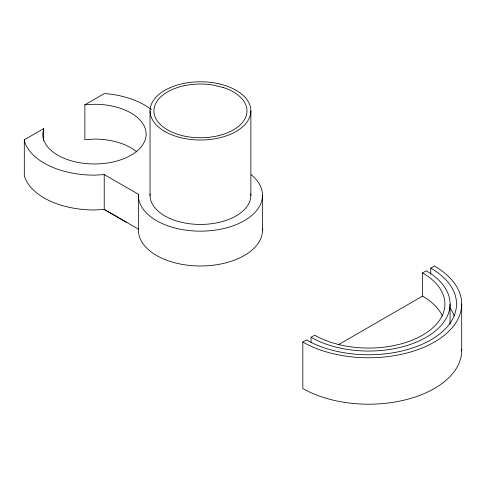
<?xml version="1.0" encoding="UTF-8"?>
<svg xmlns="http://www.w3.org/2000/svg" width="486" height="486" viewBox="0 0 486 486"><rect width="100%" height="100%" fill="white"/><g stroke="black" fill="none" stroke-linecap="round" stroke-linejoin="round"><path stroke-width="0.73" d="M262.452 228.724A62.044 35.824 0 0 1 201.696 265.976A62.044 35.824 0 0 1 138.407 230.157L138.619 229.222L104.229 209.436L94.43 209.995A71.096 41.043 0 0 1 24.701 176.953L24.3 174.608L24.3 139.78L43.667 128.596L42.725 134.118A51.704 29.853 0 0 0 94.43 163.97A51.704 29.853 0 0 0 146.134 134.118A51.704 29.853 0 0 0 94.43 104.265L84.868 104.812L84.868 139.64L94.43 139.093A51.704 29.853 0 0 1 136.9 151.924M24.3 139.78L24.701 142.125A71.096 41.043 0 0 0 94.43 175.16L104.229 174.608L138.619 194.394L138.407 195.329A62.044 35.824 0 0 0 219.259 229.465A62.044 35.824 0 0 0 251.104 174.638M84.868 104.812L104.229 93.628L108.299 93.859A71.096 41.043 0 0 1 151.395 109.563M302.821 342.029L306.478 339.921A87.899 50.744 0 0 0 430.784 339.921A87.899 50.744 0 0 0 430.784 268.151L434.441 266.042A93.069 53.733 0 0 1 434.441 342.029A93.069 53.733 0 0 1 302.821 342.029L302.821 388.472A93.069 53.733 0 0 0 405.367 399.844A93.069 53.733 0 0 0 461.67 349.076M311.052 337.284L314.703 335.17A76.266 44.032 0 0 0 422.559 335.17A76.266 44.032 0 0 0 422.559 272.901L426.216 270.793A81.435 47.014 0 0 1 426.216 337.284A81.435 47.014 0 0 1 311.052 337.284L311.052 342.527M338.238 344.805L422.559 296.12L422.559 272.901M126.797 222.46L104.229 209.436L104.229 174.608M461.7 304.036L461.7 350.473M450.066 304.036L450.066 324.259M430.784 268.151L430.784 274.147M262.501 195.329L262.501 230.157M250.867 110.899L250.867 195.329M150.04 110.899L150.04 195.329M138.619 194.394L138.619 229.222M43.667 128.596L43.667 140.709M422.559 296.12A76.266 44.032 0 0 1 442.4 316.076M449.842 307.838A87.899 50.744 0 0 1 454.361 316.064M250.806 193.957A50.41 29.105 0 0 1 200.451 224.435A50.41 29.105 0 0 1 150.101 193.957M223.718 87.632L212.497 84.947A46.535 26.864 0 0 0 154.627 115.565A46.535 26.864 0 0 0 227.144 132.903A46.535 26.864 0 0 0 223.718 87.632M164.809 131.475A50.41 29.105 0 0 0 249.148 118.432A50.41 29.105 0 0 0 187.408 82.784A50.41 29.105 0 0 0 164.809 131.475"/></g></svg>
